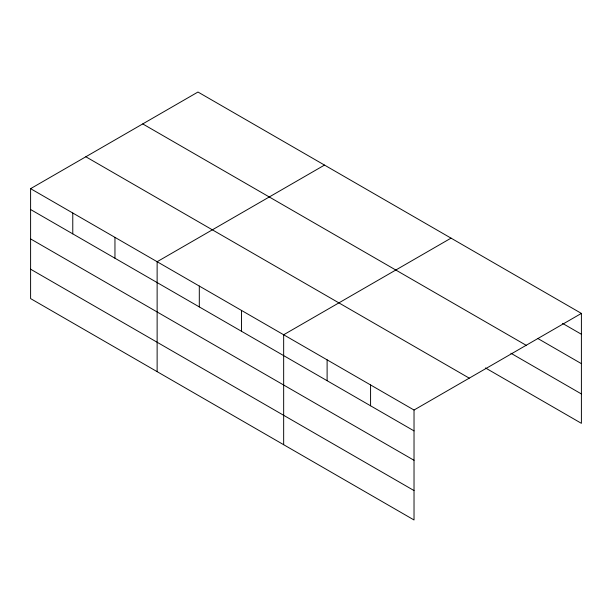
<?xml version="1.0" encoding="UTF-8"?>
<svg xmlns="http://www.w3.org/2000/svg" width="612" height="612" viewBox="0 0 612 612"><rect width="100%" height="100%" fill="white"/><g stroke="black" fill="none" stroke-linecap="round" stroke-linejoin="round"><path stroke-width="0.92" d="M414.026 460.285L414.026 410.032L30.6 188.664L30.6 298.595L414.026 519.971L414.026 460.285L30.6 238.917M485.469 367.95L581.4 423.336L581.4 313.405L197.974 92.029L30.6 188.664M324.505 165.087L157.131 261.714L157.131 371.652M451.036 238.137L283.662 334.764L283.662 444.702M414.026 410.032L581.4 313.405M562.543 323.373L581.4 334.259M537.948 338.566L581.4 363.65M142.741 123.922L526.167 345.29M510.89 353.231L581.4 393.944M85.833 156.771L469.259 378.147M30.6 209.518L414.026 430.886M30.6 269.203L414.026 490.572M370.574 384.948L370.574 405.802M327.114 359.856L327.114 380.71M241.488 310.414L241.488 331.276M199.305 286.064L199.305 306.926M114.957 237.364L114.957 258.218M72.774 213.014L72.774 233.868"/></g></svg>
